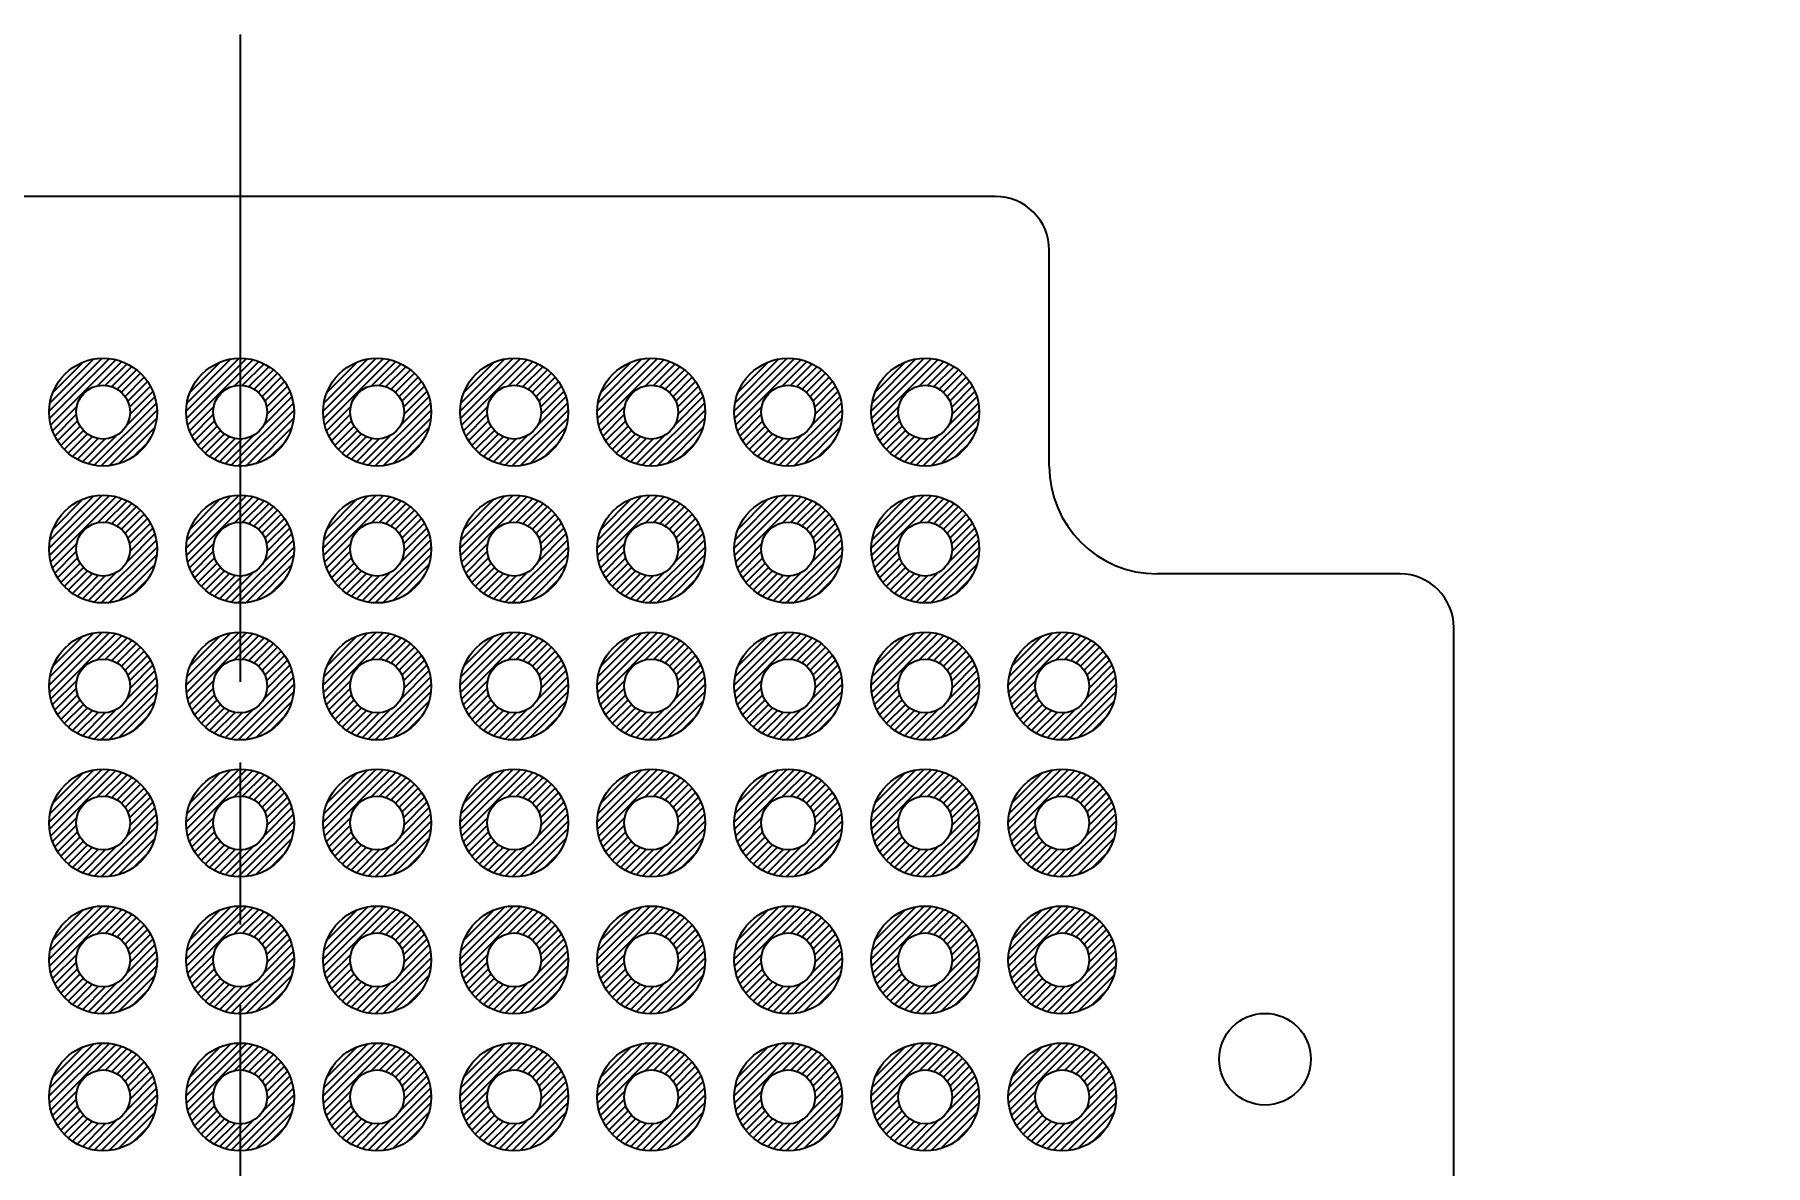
# Model space of a CAD drawing. Header units: millimetres. Extents: x 0 to 403, y 0 to 280.
# Drawn here: x 292.49 to 324.57, y 170.37 to 191.34 of the extents above; entities that cross this region are included whole.
import ezdxf

# ---------------------------------------------------------------- set-up
doc = ezdxf.new("R2010")
doc.units = ezdxf.units.MM
doc.linetypes.add('AM_ISO08W050', pattern=[18, 12, -1.5, 3, -1.5])
for name, color, linetype, lineweight in [('AM_5', 3, 'Continuous', 25), ('AM_7', 4, 'AM_ISO08W050', 25), ('AM_8', 1, 'Continuous', 25), ('はんだ', 8, 'Continuous', 25), ('基板', 3, 'Continuous', 25)]:
    doc.layers.add(name, color=color, linetype=linetype, lineweight=lineweight)
doc.styles.get("Standard").update_dxf_attribs({"font": 'ISOCP.SHX', "bigfont": 'EXTFONT.SHX'})
doc.dimstyles.new('AM_ISO$2', dxfattribs={"dimtxt": 3.5, "dimasz": 2.5, "dimexe": 1, "dimexo": 1, "dimgap": 1.5, "dimtad": 1, "dimdsep": 46, "dimtxsty": 'Standard', "dimblk": 'OPEN30', "dimcen": 0, "dimclrd": 3, "dimclre": 3, "dimclrt": 2, "dimadec": 0, "dimazin": 2, "dimtp": 0.1, "dimtm": 0.1, "dimtfac": 0.71, "dimtmove": 0, "dimatfit": 3, "dimldrblk": 'OPEN30', "dimfxl": 0, "dimlwd": -1, "dimlwe": -1, "dimarcsym": 0})

# ---------------------------------------------------------------- blocks, each defined once
blk = doc.blocks.new('_Open30')
at = {"color": 0, "linetype": 'ByBlock', "lineweight": -2}
for p, q in [((-1, 0.268), (0, 0)), ((0, 0), (-1, -0.268)), ((0, 0), (-1, 0))]:
    blk.add_line(p, q, dxfattribs=at)
blk = doc.blocks.new('*D44')
at = {"layer": 'AM_5', "color": 3, "transparency": 16777216}
for p, q in [((285.298, 93.787), (279.972, 84.562)), ((296.298, 90.339), (296.298, 80.188))]:
    blk.add_line(p, q, dxfattribs=at)
blk.add_arc((296.298, 112.839), 31.651, 244.5267, 265.4733, dxfattribs=at)
at = {"layer": 'Defpoints', "color": 0, "transparency": 16777216}
for p in [(296.298, 191.339), (306.798, 131.026), (285.798, 94.653), (296.298, 91.339), (285.472, 83.097)]:
    blk.add_point(p, dxfattribs=at)
at = {"layer": 'AM_5', "color": 3, "transparency": 16777216, "xscale": 2.5, "yscale": 2.5, "zscale": 2.5}
for p, rotation in [((280.472, 85.428), 152.2633505582303), ((296.298, 81.188), 357.7366494417697)]:
    blk.add_blockref('_Open30', p, dxfattribs=dict(at, rotation=rotation))
at = {"layer": 'AM_5', "color": 2, "transparency": 16777216, "insert": (288.947, 85.406), "char_height": 3.5, "attachment_point": 5, "rotation": 345}
blk.add_mtext('30°', dxfattribs=at)
blk = doc.blocks.new('*D45')
at = {"layer": 'AM_5', "color": 3, "transparency": 16777216}
for p, q in [((303.917, 108.44), (324.575, 96.514)), ((296.298, 90.339), (296.298, 80.188))]:
    blk.add_line(p, q, dxfattribs=at)
blk.add_arc((296.298, 112.839), 31.651, 274.5267, 325.4733, dxfattribs=at)
at = {"layer": 'Defpoints', "color": 0, "transparency": 16777216}
for p in [(296.298, 191.339), (296.298, 112.839), (303.051, 108.94), (296.298, 91.339), (307.123, 83.097)]:
    blk.add_point(p, dxfattribs=at)
at = {"layer": 'AM_5', "color": 3, "transparency": 16777216, "xscale": 2.5, "yscale": 2.5, "zscale": 2.5}
for p, rotation in [((323.709, 97.014), 57.73664944178634), ((296.298, 81.188), 182.2633505582303)]:
    blk.add_blockref('_Open30', p, dxfattribs=dict(at, rotation=rotation))
at = {"layer": 'AM_5', "color": 2, "transparency": 16777216, "insert": (310.498, 88.243), "char_height": 3.5, "attachment_point": 5, "rotation": 30}
blk.add_mtext('60°', dxfattribs=at)

msp = doc.modelspace()

# ---------------------------------------------------------------- hatches: boundary and pattern name
at = {"layer": 'AM_8'}
h = msp.add_hatch(dxfattribs=at)
h.set_pattern_fill('_U', color=8, scale=0.1, angle=45, style=0, pattern_type=0)
h.set_pattern_definition([(45, (212.40028, 13.34741), (-0.07071068, 0.07071068), [])])
edge = h.paths.add_edge_path()
edge.add_arc((293.758, 184.339), 1, 191.4592, 474.2062)
edge.add_arc((293.758, 184.339), 1, 114.2062, 191.4592)
edge = h.paths.add_edge_path(flags=16)
edge.add_arc((293.758, 184.339), 0.5, -245.7938, 11.4592, ccw=False)
edge.add_arc((293.758, 184.339), 0.5, 11.4592, 114.2062, ccw=False)
h = msp.add_hatch(dxfattribs=at)
h.set_pattern_fill('_U', color=8, scale=0.1, angle=45, style=0, pattern_type=0)
h.set_pattern_definition([(45, (214.94028, 13.34741), (-0.07071068, 0.07071068), [])])
edge = h.paths.add_edge_path()
edge.add_arc((296.298, 184.339), 1, 191.4592, 474.2062)
edge.add_arc((296.298, 184.339), 1, 114.2062, 191.4592)
edge = h.paths.add_edge_path(flags=16)
edge.add_arc((296.298, 184.339), 0.5, -245.7938, 11.4592, ccw=False)
edge.add_arc((296.298, 184.339), 0.5, 11.4592, 114.2062, ccw=False)
h = msp.add_hatch(dxfattribs=at)
h.set_pattern_fill('_U', color=8, scale=0.1, angle=45, style=0, pattern_type=0)
h.set_pattern_definition([(45, (217.48028, 13.34741), (-0.07071068, 0.07071068), [])])
edge = h.paths.add_edge_path()
edge.add_arc((298.838, 184.339), 1, 191.4592, 474.2062)
edge.add_arc((298.838, 184.339), 1, 114.2062, 191.4592)
edge = h.paths.add_edge_path(flags=16)
edge.add_arc((298.838, 184.339), 0.5, -245.7938, 11.4592, ccw=False)
edge.add_arc((298.838, 184.339), 0.5, 11.4592, 114.2062, ccw=False)
h = msp.add_hatch(dxfattribs=at)
h.set_pattern_fill('_U', color=8, scale=0.1, angle=45, style=0, pattern_type=0)
h.set_pattern_definition([(45, (220.02028, 13.34741), (-0.07071068, 0.07071068), [])])
edge = h.paths.add_edge_path()
edge.add_arc((301.378, 184.339), 1, 191.4592, 474.2062)
edge.add_arc((301.378, 184.339), 1, 114.2062, 191.4592)
edge = h.paths.add_edge_path(flags=16)
edge.add_arc((301.378, 184.339), 0.5, -245.7938, 11.4592, ccw=False)
edge.add_arc((301.378, 184.339), 0.5, 11.4592, 114.2062, ccw=False)
h = msp.add_hatch(dxfattribs=at)
h.set_pattern_fill('_U', color=8, scale=0.1, angle=45, style=0, pattern_type=0)
h.set_pattern_definition([(45, (222.56028, 13.34741), (-0.07071068, 0.07071068), [])])
edge = h.paths.add_edge_path()
edge.add_arc((303.918, 184.339), 1, 191.4592, 474.2062)
edge.add_arc((303.918, 184.339), 1, 114.2062, 191.4592)
edge = h.paths.add_edge_path(flags=16)
edge.add_arc((303.918, 184.339), 0.5, -245.7938, 11.4592, ccw=False)
edge.add_arc((303.918, 184.339), 0.5, 11.4592, 114.2062, ccw=False)
h = msp.add_hatch(dxfattribs=at)
h.set_pattern_fill('_U', color=8, scale=0.1, angle=45, style=0, pattern_type=0)
h.set_pattern_definition([(45, (225.10028, 13.34741), (-0.07071068, 0.07071068), [])])
edge = h.paths.add_edge_path()
edge.add_arc((306.458, 184.339), 1, 191.4592, 474.2062)
edge.add_arc((306.458, 184.339), 1, 114.2062, 191.4592)
edge = h.paths.add_edge_path(flags=16)
edge.add_arc((306.458, 184.339), 0.5, -245.7938, 11.4592, ccw=False)
edge.add_arc((306.458, 184.339), 0.5, 11.4592, 114.2062, ccw=False)
h = msp.add_hatch(dxfattribs=at)
h.set_pattern_fill('_U', color=8, scale=0.1, angle=45, style=0, pattern_type=0)
h.set_pattern_definition([(45, (227.64028, 13.34741), (-0.07071068, 0.07071068), [])])
edge = h.paths.add_edge_path()
edge.add_arc((308.998, 184.339), 1, 191.4592, 474.2062)
edge.add_arc((308.998, 184.339), 1, 114.2062, 191.4592)
edge = h.paths.add_edge_path(flags=16)
edge.add_arc((308.998, 184.339), 0.5, -245.7938, 11.4592, ccw=False)
edge.add_arc((308.998, 184.339), 0.5, 11.4592, 114.2062, ccw=False)
h = msp.add_hatch(dxfattribs=at)
h.set_pattern_fill('_U', color=8, scale=0.1, angle=45, style=0, pattern_type=0)
h.set_pattern_definition([(45, (212.40028, 10.80741), (-0.07071068, 0.07071068), [])])
edge = h.paths.add_edge_path()
edge.add_arc((293.758, 181.799), 1, 191.4592, 474.2062)
edge.add_arc((293.758, 181.799), 1, 114.2062, 191.4592)
edge = h.paths.add_edge_path(flags=16)
edge.add_arc((293.758, 181.799), 0.5, -245.7938, 11.4592, ccw=False)
edge.add_arc((293.758, 181.799), 0.5, 11.4592, 114.2062, ccw=False)
h = msp.add_hatch(dxfattribs=at)
h.set_pattern_fill('_U', color=8, scale=0.1, angle=45, style=0, pattern_type=0)
h.set_pattern_definition([(45, (214.94028, 10.80741), (-0.07071068, 0.07071068), [])])
edge = h.paths.add_edge_path()
edge.add_arc((296.298, 181.799), 1, 191.4592, 474.2062)
edge.add_arc((296.298, 181.799), 1, 114.2062, 191.4592)
edge = h.paths.add_edge_path(flags=16)
edge.add_arc((296.298, 181.799), 0.5, -245.7938, 11.4592, ccw=False)
edge.add_arc((296.298, 181.799), 0.5, 11.4592, 114.2062, ccw=False)
h = msp.add_hatch(dxfattribs=at)
h.set_pattern_fill('_U', color=8, scale=0.1, angle=45, style=0, pattern_type=0)
h.set_pattern_definition([(45, (217.48028, 10.80741), (-0.07071068, 0.07071068), [])])
edge = h.paths.add_edge_path()
edge.add_arc((298.838, 181.799), 1, 191.4592, 474.2062)
edge.add_arc((298.838, 181.799), 1, 114.2062, 191.4592)
edge = h.paths.add_edge_path(flags=16)
edge.add_arc((298.838, 181.799), 0.5, -245.7938, 11.4592, ccw=False)
edge.add_arc((298.838, 181.799), 0.5, 11.4592, 114.2062, ccw=False)
h = msp.add_hatch(dxfattribs=at)
h.set_pattern_fill('_U', color=8, scale=0.1, angle=45, style=0, pattern_type=0)
h.set_pattern_definition([(45, (220.02028, 10.80741), (-0.07071068, 0.07071068), [])])
edge = h.paths.add_edge_path()
edge.add_arc((301.378, 181.799), 1, 191.4592, 474.2062)
edge.add_arc((301.378, 181.799), 1, 114.2062, 191.4592)
edge = h.paths.add_edge_path(flags=16)
edge.add_arc((301.378, 181.799), 0.5, -245.7938, 11.4592, ccw=False)
edge.add_arc((301.378, 181.799), 0.5, 11.4592, 114.2062, ccw=False)
h = msp.add_hatch(dxfattribs=at)
h.set_pattern_fill('_U', color=8, scale=0.1, angle=45, style=0, pattern_type=0)
h.set_pattern_definition([(45, (222.56028, 10.80741), (-0.07071068, 0.07071068), [])])
edge = h.paths.add_edge_path()
edge.add_arc((303.918, 181.799), 1, 191.4592, 474.2062)
edge.add_arc((303.918, 181.799), 1, 114.2062, 191.4592)
edge = h.paths.add_edge_path(flags=16)
edge.add_arc((303.918, 181.799), 0.5, -245.7938, 11.4592, ccw=False)
edge.add_arc((303.918, 181.799), 0.5, 11.4592, 114.2062, ccw=False)
h = msp.add_hatch(dxfattribs=at)
h.set_pattern_fill('_U', color=8, scale=0.1, angle=45, style=0, pattern_type=0)
h.set_pattern_definition([(45, (225.10028, 10.80741), (-0.07071068, 0.07071068), [])])
edge = h.paths.add_edge_path()
edge.add_arc((306.458, 181.799), 1, 191.4592, 474.2062)
edge.add_arc((306.458, 181.799), 1, 114.2062, 191.4592)
edge = h.paths.add_edge_path(flags=16)
edge.add_arc((306.458, 181.799), 0.5, -245.7938, 11.4592, ccw=False)
edge.add_arc((306.458, 181.799), 0.5, 11.4592, 114.2062, ccw=False)
h = msp.add_hatch(dxfattribs=at)
h.set_pattern_fill('_U', color=8, scale=0.1, angle=45, style=0, pattern_type=0)
h.set_pattern_definition([(45, (227.64028, 10.80741), (-0.07071068, 0.07071068), [])])
edge = h.paths.add_edge_path()
edge.add_arc((308.998, 181.799), 1, 191.4592, 474.2062)
edge.add_arc((308.998, 181.799), 1, 114.2062, 191.4592)
edge = h.paths.add_edge_path(flags=16)
edge.add_arc((308.998, 181.799), 0.5, -245.7938, 11.4592, ccw=False)
edge.add_arc((308.998, 181.799), 0.5, 11.4592, 114.2062, ccw=False)
h = msp.add_hatch(dxfattribs=at)
h.set_pattern_fill('_U', color=8, scale=0.1, angle=45, style=0, pattern_type=0)
h.set_pattern_definition([(45, (212.40028, 8.26741), (-0.07071068, 0.07071068), [])])
edge = h.paths.add_edge_path()
edge.add_arc((293.758, 179.259), 1, 191.4592, 474.2062)
edge.add_arc((293.758, 179.259), 1, 114.2062, 191.4592)
edge = h.paths.add_edge_path(flags=16)
edge.add_arc((293.758, 179.259), 0.5, -245.7938, 11.4592, ccw=False)
edge.add_arc((293.758, 179.259), 0.5, 11.4592, 114.2062, ccw=False)
h = msp.add_hatch(dxfattribs=at)
h.set_pattern_fill('_U', color=8, scale=0.1, angle=45, style=0, pattern_type=0)
h.set_pattern_definition([(45, (214.94028, 8.26741), (-0.07071068, 0.07071068), [])])
edge = h.paths.add_edge_path()
edge.add_arc((296.298, 179.259), 1, 191.4592, 474.2062)
edge.add_arc((296.298, 179.259), 1, 114.2062, 191.4592)
edge = h.paths.add_edge_path(flags=16)
edge.add_arc((296.298, 179.259), 0.5, -245.7938, 11.4592, ccw=False)
edge.add_arc((296.298, 179.259), 0.5, 11.4592, 114.2062, ccw=False)
h = msp.add_hatch(dxfattribs=at)
h.set_pattern_fill('_U', color=8, scale=0.1, angle=45, style=0, pattern_type=0)
h.set_pattern_definition([(45, (217.48028, 8.26741), (-0.07071068, 0.07071068), [])])
edge = h.paths.add_edge_path()
edge.add_arc((298.838, 179.259), 1, 191.4592, 474.2062)
edge.add_arc((298.838, 179.259), 1, 114.2062, 191.4592)
edge = h.paths.add_edge_path(flags=16)
edge.add_arc((298.838, 179.259), 0.5, -245.7938, 11.4592, ccw=False)
edge.add_arc((298.838, 179.259), 0.5, 11.4592, 114.2062, ccw=False)
h = msp.add_hatch(dxfattribs=at)
h.set_pattern_fill('_U', color=8, scale=0.1, angle=45, style=0, pattern_type=0)
h.set_pattern_definition([(45, (220.02028, 8.26741), (-0.07071068, 0.07071068), [])])
edge = h.paths.add_edge_path()
edge.add_arc((301.378, 179.259), 1, 191.4592, 474.2062)
edge.add_arc((301.378, 179.259), 1, 114.2062, 191.4592)
edge = h.paths.add_edge_path(flags=16)
edge.add_arc((301.378, 179.259), 0.5, -245.7938, 11.4592, ccw=False)
edge.add_arc((301.378, 179.259), 0.5, 11.4592, 114.2062, ccw=False)
h = msp.add_hatch(dxfattribs=at)
h.set_pattern_fill('_U', color=8, scale=0.1, angle=45, style=0, pattern_type=0)
h.set_pattern_definition([(45, (222.56028, 8.26741), (-0.07071068, 0.07071068), [])])
edge = h.paths.add_edge_path()
edge.add_arc((303.918, 179.259), 1, 191.4592, 474.2062)
edge.add_arc((303.918, 179.259), 1, 114.2062, 191.4592)
edge = h.paths.add_edge_path(flags=16)
edge.add_arc((303.918, 179.259), 0.5, -245.7938, 11.4592, ccw=False)
edge.add_arc((303.918, 179.259), 0.5, 11.4592, 114.2062, ccw=False)
h = msp.add_hatch(dxfattribs=at)
h.set_pattern_fill('_U', color=8, scale=0.1, angle=45, style=0, pattern_type=0)
h.set_pattern_definition([(45, (225.10028, 8.26741), (-0.07071068, 0.07071068), [])])
edge = h.paths.add_edge_path()
edge.add_arc((306.458, 179.259), 1, 191.4592, 474.2062)
edge.add_arc((306.458, 179.259), 1, 114.2062, 191.4592)
edge = h.paths.add_edge_path(flags=16)
edge.add_arc((306.458, 179.259), 0.5, -245.7938, 11.4592, ccw=False)
edge.add_arc((306.458, 179.259), 0.5, 11.4592, 114.2062, ccw=False)
h = msp.add_hatch(dxfattribs=at)
h.set_pattern_fill('_U', color=8, scale=0.1, angle=45, style=0, pattern_type=0)
h.set_pattern_definition([(45, (227.64028, 8.26741), (-0.07071068, 0.07071068), [])])
edge = h.paths.add_edge_path()
edge.add_arc((308.998, 179.259), 1, 191.4592, 474.2062)
edge.add_arc((308.998, 179.259), 1, 114.2062, 191.4592)
edge = h.paths.add_edge_path(flags=16)
edge.add_arc((308.998, 179.259), 0.5, -245.7938, 11.4592, ccw=False)
edge.add_arc((308.998, 179.259), 0.5, 11.4592, 114.2062, ccw=False)
h = msp.add_hatch(dxfattribs=at)
h.set_pattern_fill('_U', color=8, scale=0.1, angle=45, style=0, pattern_type=0)
h.set_pattern_definition([(45, (230.18028, 8.26741), (-0.07071068, 0.07071068), [])])
edge = h.paths.add_edge_path()
edge.add_arc((311.538, 179.259), 1, 191.4592, 474.2062)
edge.add_arc((311.538, 179.259), 1, 114.2062, 191.4592)
edge = h.paths.add_edge_path(flags=16)
edge.add_arc((311.538, 179.259), 0.5, -245.7938, 11.4592, ccw=False)
edge.add_arc((311.538, 179.259), 0.5, 11.4592, 114.2062, ccw=False)
h = msp.add_hatch(dxfattribs=at)
h.set_pattern_fill('_U', color=8, scale=0.1, angle=45, style=0, pattern_type=0)
h.set_pattern_definition([(45, (212.40028, 5.72741), (-0.07071068, 0.07071068), [])])
edge = h.paths.add_edge_path()
edge.add_arc((293.758, 176.719), 1, 191.4592, 474.2062)
edge.add_arc((293.758, 176.719), 1, 114.2062, 191.4592)
edge = h.paths.add_edge_path(flags=16)
edge.add_arc((293.758, 176.719), 0.5, -245.7938, 11.4592, ccw=False)
edge.add_arc((293.758, 176.719), 0.5, 11.4592, 114.2062, ccw=False)
h = msp.add_hatch(dxfattribs=at)
h.set_pattern_fill('_U', color=8, scale=0.1, angle=45, style=0, pattern_type=0)
h.set_pattern_definition([(45, (214.94028, 5.72741), (-0.07071068, 0.07071068), [])])
edge = h.paths.add_edge_path()
edge.add_arc((296.298, 176.719), 1, 191.4592, 474.2062)
edge.add_arc((296.298, 176.719), 1, 114.2062, 191.4592)
edge = h.paths.add_edge_path(flags=16)
edge.add_arc((296.298, 176.719), 0.5, -245.7938, 11.4592, ccw=False)
edge.add_arc((296.298, 176.719), 0.5, 11.4592, 114.2062, ccw=False)
h = msp.add_hatch(dxfattribs=at)
h.set_pattern_fill('_U', color=8, scale=0.1, angle=45, style=0, pattern_type=0)
h.set_pattern_definition([(45, (217.48028, 5.72741), (-0.07071068, 0.07071068), [])])
edge = h.paths.add_edge_path()
edge.add_arc((298.838, 176.719), 1, 191.4592, 474.2062)
edge.add_arc((298.838, 176.719), 1, 114.2062, 191.4592)
edge = h.paths.add_edge_path(flags=16)
edge.add_arc((298.838, 176.719), 0.5, -245.7938, 11.4592, ccw=False)
edge.add_arc((298.838, 176.719), 0.5, 11.4592, 114.2062, ccw=False)
h = msp.add_hatch(dxfattribs=at)
h.set_pattern_fill('_U', color=8, scale=0.1, angle=45, style=0, pattern_type=0)
h.set_pattern_definition([(45, (220.02028, 5.72741), (-0.07071068, 0.07071068), [])])
edge = h.paths.add_edge_path()
edge.add_arc((301.378, 176.719), 1, 191.4592, 474.2062)
edge.add_arc((301.378, 176.719), 1, 114.2062, 191.4592)
edge = h.paths.add_edge_path(flags=16)
edge.add_arc((301.378, 176.719), 0.5, -245.7938, 11.4592, ccw=False)
edge.add_arc((301.378, 176.719), 0.5, 11.4592, 114.2062, ccw=False)
h = msp.add_hatch(dxfattribs=at)
h.set_pattern_fill('_U', color=8, scale=0.1, angle=45, style=0, pattern_type=0)
h.set_pattern_definition([(45, (222.56028, 5.72741), (-0.07071068, 0.07071068), [])])
edge = h.paths.add_edge_path()
edge.add_arc((303.918, 176.719), 1, 191.4592, 474.2062)
edge.add_arc((303.918, 176.719), 1, 114.2062, 191.4592)
edge = h.paths.add_edge_path(flags=16)
edge.add_arc((303.918, 176.719), 0.5, -245.7938, 11.4592, ccw=False)
edge.add_arc((303.918, 176.719), 0.5, 11.4592, 114.2062, ccw=False)
h = msp.add_hatch(dxfattribs=at)
h.set_pattern_fill('_U', color=8, scale=0.1, angle=45, style=0, pattern_type=0)
h.set_pattern_definition([(45, (225.10028, 5.72741), (-0.07071068, 0.07071068), [])])
edge = h.paths.add_edge_path()
edge.add_arc((306.458, 176.719), 1, 191.4592, 474.2062)
edge.add_arc((306.458, 176.719), 1, 114.2062, 191.4592)
edge = h.paths.add_edge_path(flags=16)
edge.add_arc((306.458, 176.719), 0.5, -245.7938, 11.4592, ccw=False)
edge.add_arc((306.458, 176.719), 0.5, 11.4592, 114.2062, ccw=False)
h = msp.add_hatch(dxfattribs=at)
h.set_pattern_fill('_U', color=8, scale=0.1, angle=45, style=0, pattern_type=0)
h.set_pattern_definition([(45, (227.64028, 5.72741), (-0.07071068, 0.07071068), [])])
edge = h.paths.add_edge_path()
edge.add_arc((308.998, 176.719), 1, 191.4592, 474.2062)
edge.add_arc((308.998, 176.719), 1, 114.2062, 191.4592)
edge = h.paths.add_edge_path(flags=16)
edge.add_arc((308.998, 176.719), 0.5, -245.7938, 11.4592, ccw=False)
edge.add_arc((308.998, 176.719), 0.5, 11.4592, 114.2062, ccw=False)
h = msp.add_hatch(dxfattribs=at)
h.set_pattern_fill('_U', color=8, scale=0.1, angle=45, style=0, pattern_type=0)
h.set_pattern_definition([(45, (230.18028, 5.72741), (-0.07071068, 0.07071068), [])])
edge = h.paths.add_edge_path()
edge.add_arc((311.538, 176.719), 1, 191.4592, 474.2062)
edge.add_arc((311.538, 176.719), 1, 114.2062, 191.4592)
edge = h.paths.add_edge_path(flags=16)
edge.add_arc((311.538, 176.719), 0.5, -245.7938, 11.4592, ccw=False)
edge.add_arc((311.538, 176.719), 0.5, 11.4592, 114.2062, ccw=False)
h = msp.add_hatch(dxfattribs=at)
h.set_pattern_fill('_U', color=8, scale=0.1, angle=45, style=0, pattern_type=0)
h.set_pattern_definition([(45, (212.40028, 3.18741), (-0.07071068, 0.07071068), [])])
edge = h.paths.add_edge_path()
edge.add_arc((293.758, 174.179), 1, 191.4592, 474.2062)
edge.add_arc((293.758, 174.179), 1, 114.2062, 191.4592)
edge = h.paths.add_edge_path(flags=16)
edge.add_arc((293.758, 174.179), 0.5, -245.7938, 11.4592, ccw=False)
edge.add_arc((293.758, 174.179), 0.5, 11.4592, 114.2062, ccw=False)
h = msp.add_hatch(dxfattribs=at)
h.set_pattern_fill('_U', color=8, scale=0.1, angle=45, style=0, pattern_type=0)
h.set_pattern_definition([(45, (214.94028, 3.18741), (-0.07071068, 0.07071068), [])])
edge = h.paths.add_edge_path()
edge.add_arc((296.298, 174.179), 1, 191.4592, 474.2062)
edge.add_arc((296.298, 174.179), 1, 114.2062, 191.4592)
edge = h.paths.add_edge_path(flags=16)
edge.add_arc((296.298, 174.179), 0.5, -245.7938, 11.4592, ccw=False)
edge.add_arc((296.298, 174.179), 0.5, 11.4592, 114.2062, ccw=False)
h = msp.add_hatch(dxfattribs=at)
h.set_pattern_fill('_U', color=8, scale=0.1, angle=45, style=0, pattern_type=0)
h.set_pattern_definition([(45, (217.48028, 3.18741), (-0.07071068, 0.07071068), [])])
edge = h.paths.add_edge_path()
edge.add_arc((298.838, 174.179), 1, 191.4592, 474.2062)
edge.add_arc((298.838, 174.179), 1, 114.2062, 191.4592)
edge = h.paths.add_edge_path(flags=16)
edge.add_arc((298.838, 174.179), 0.5, -245.7938, 11.4592, ccw=False)
edge.add_arc((298.838, 174.179), 0.5, 11.4592, 114.2062, ccw=False)
h = msp.add_hatch(dxfattribs=at)
h.set_pattern_fill('_U', color=8, scale=0.1, angle=45, style=0, pattern_type=0)
h.set_pattern_definition([(45, (220.02028, 3.18741), (-0.07071068, 0.07071068), [])])
edge = h.paths.add_edge_path()
edge.add_arc((301.378, 174.179), 1, 191.4592, 474.2062)
edge.add_arc((301.378, 174.179), 1, 114.2062, 191.4592)
edge = h.paths.add_edge_path(flags=16)
edge.add_arc((301.378, 174.179), 0.5, -245.7938, 11.4592, ccw=False)
edge.add_arc((301.378, 174.179), 0.5, 11.4592, 114.2062, ccw=False)
h = msp.add_hatch(dxfattribs=at)
h.set_pattern_fill('_U', color=8, scale=0.1, angle=45, style=0, pattern_type=0)
h.set_pattern_definition([(45, (222.56028, 3.18741), (-0.07071068, 0.07071068), [])])
edge = h.paths.add_edge_path()
edge.add_arc((303.918, 174.179), 1, 191.4592, 474.2062)
edge.add_arc((303.918, 174.179), 1, 114.2062, 191.4592)
edge = h.paths.add_edge_path(flags=16)
edge.add_arc((303.918, 174.179), 0.5, -245.7938, 11.4592, ccw=False)
edge.add_arc((303.918, 174.179), 0.5, 11.4592, 114.2062, ccw=False)
h = msp.add_hatch(dxfattribs=at)
h.set_pattern_fill('_U', color=8, scale=0.1, angle=45, style=0, pattern_type=0)
h.set_pattern_definition([(45, (225.10028, 3.18741), (-0.07071068, 0.07071068), [])])
edge = h.paths.add_edge_path()
edge.add_arc((306.458, 174.179), 1, 191.4592, 474.2062)
edge.add_arc((306.458, 174.179), 1, 114.2062, 191.4592)
edge = h.paths.add_edge_path(flags=16)
edge.add_arc((306.458, 174.179), 0.5, -245.7938, 11.4592, ccw=False)
edge.add_arc((306.458, 174.179), 0.5, 11.4592, 114.2062, ccw=False)
h = msp.add_hatch(dxfattribs=at)
h.set_pattern_fill('_U', color=8, scale=0.1, angle=45, style=0, pattern_type=0)
h.set_pattern_definition([(45, (227.64028, 3.18741), (-0.07071068, 0.07071068), [])])
edge = h.paths.add_edge_path()
edge.add_arc((308.998, 174.179), 1, 191.4592, 474.2062)
edge.add_arc((308.998, 174.179), 1, 114.2062, 191.4592)
edge = h.paths.add_edge_path(flags=16)
edge.add_arc((308.998, 174.179), 0.5, -245.7938, 11.4592, ccw=False)
edge.add_arc((308.998, 174.179), 0.5, 11.4592, 114.2062, ccw=False)
h = msp.add_hatch(dxfattribs=at)
h.set_pattern_fill('_U', color=8, scale=0.1, angle=45, style=0, pattern_type=0)
h.set_pattern_definition([(45, (230.18028, 3.18741), (-0.07071068, 0.07071068), [])])
edge = h.paths.add_edge_path()
edge.add_arc((311.538, 174.179), 1, 191.4592, 474.2062)
edge.add_arc((311.538, 174.179), 1, 114.2062, 191.4592)
edge = h.paths.add_edge_path(flags=16)
edge.add_arc((311.538, 174.179), 0.5, -245.7938, 11.4592, ccw=False)
edge.add_arc((311.538, 174.179), 0.5, 11.4592, 114.2062, ccw=False)
h = msp.add_hatch(dxfattribs=at)
h.set_pattern_fill('_U', color=8, scale=0.1, angle=45, style=0, pattern_type=0)
h.set_pattern_definition([(45, (212.40028, 0.64741), (-0.07071068, 0.07071068), [])])
edge = h.paths.add_edge_path()
edge.add_arc((293.758, 171.639), 1, 191.4592, 474.2062)
edge.add_arc((293.758, 171.639), 1, 114.2062, 191.4592)
edge = h.paths.add_edge_path(flags=16)
edge.add_arc((293.758, 171.639), 0.5, -245.7938, 11.4592, ccw=False)
edge.add_arc((293.758, 171.639), 0.5, 11.4592, 114.2062, ccw=False)
h = msp.add_hatch(dxfattribs=at)
h.set_pattern_fill('_U', color=8, scale=0.1, angle=45, style=0, pattern_type=0)
h.set_pattern_definition([(45, (214.94028, 0.64741), (-0.07071068, 0.07071068), [])])
edge = h.paths.add_edge_path()
edge.add_arc((296.298, 171.639), 1, 191.4592, 474.2062)
edge.add_arc((296.298, 171.639), 1, 114.2062, 191.4592)
edge = h.paths.add_edge_path(flags=16)
edge.add_arc((296.298, 171.639), 0.5, -245.7938, 11.4592, ccw=False)
edge.add_arc((296.298, 171.639), 0.5, 11.4592, 114.2062, ccw=False)
h = msp.add_hatch(dxfattribs=at)
h.set_pattern_fill('_U', color=8, scale=0.1, angle=45, style=0, pattern_type=0)
h.set_pattern_definition([(45, (217.48028, 0.64741), (-0.07071068, 0.07071068), [])])
edge = h.paths.add_edge_path()
edge.add_arc((298.838, 171.639), 1, 191.4592, 474.2062)
edge.add_arc((298.838, 171.639), 1, 114.2062, 191.4592)
edge = h.paths.add_edge_path(flags=16)
edge.add_arc((298.838, 171.639), 0.5, -245.7938, 11.4592, ccw=False)
edge.add_arc((298.838, 171.639), 0.5, 11.4592, 114.2062, ccw=False)
h = msp.add_hatch(dxfattribs=at)
h.set_pattern_fill('_U', color=8, scale=0.1, angle=45, style=0, pattern_type=0)
h.set_pattern_definition([(45, (220.02028, 0.64741), (-0.07071068, 0.07071068), [])])
edge = h.paths.add_edge_path()
edge.add_arc((301.378, 171.639), 1, 191.4592, 474.2062)
edge.add_arc((301.378, 171.639), 1, 114.2062, 191.4592)
edge = h.paths.add_edge_path(flags=16)
edge.add_arc((301.378, 171.639), 0.5, -245.7938, 11.4592, ccw=False)
edge.add_arc((301.378, 171.639), 0.5, 11.4592, 114.2062, ccw=False)
h = msp.add_hatch(dxfattribs=at)
h.set_pattern_fill('_U', color=8, scale=0.1, angle=45, style=0, pattern_type=0)
h.set_pattern_definition([(45, (222.56028, 0.64741), (-0.07071068, 0.07071068), [])])
edge = h.paths.add_edge_path()
edge.add_arc((303.918, 171.639), 1, 191.4592, 474.2062)
edge.add_arc((303.918, 171.639), 1, 114.2062, 191.4592)
edge = h.paths.add_edge_path(flags=16)
edge.add_arc((303.918, 171.639), 0.5, -245.7938, 11.4592, ccw=False)
edge.add_arc((303.918, 171.639), 0.5, 11.4592, 114.2062, ccw=False)
h = msp.add_hatch(dxfattribs=at)
h.set_pattern_fill('_U', color=8, scale=0.1, angle=45, style=0, pattern_type=0)
h.set_pattern_definition([(45, (225.10028, 0.64741), (-0.07071068, 0.07071068), [])])
edge = h.paths.add_edge_path()
edge.add_arc((306.458, 171.639), 1, 191.4592, 474.2062)
edge.add_arc((306.458, 171.639), 1, 114.2062, 191.4592)
edge = h.paths.add_edge_path(flags=16)
edge.add_arc((306.458, 171.639), 0.5, -245.7938, 11.4592, ccw=False)
edge.add_arc((306.458, 171.639), 0.5, 11.4592, 114.2062, ccw=False)
h = msp.add_hatch(dxfattribs=at)
h.set_pattern_fill('_U', color=8, scale=0.1, angle=45, style=0, pattern_type=0)
h.set_pattern_definition([(45, (227.64028, 0.64741), (-0.07071068, 0.07071068), [])])
edge = h.paths.add_edge_path()
edge.add_arc((308.998, 171.639), 1, 191.4592, 474.2062)
edge.add_arc((308.998, 171.639), 1, 114.2062, 191.4592)
edge = h.paths.add_edge_path(flags=16)
edge.add_arc((308.998, 171.639), 0.5, -245.7938, 11.4592, ccw=False)
edge.add_arc((308.998, 171.639), 0.5, 11.4592, 114.2062, ccw=False)
h = msp.add_hatch(dxfattribs=at)
h.set_pattern_fill('_U', color=8, scale=0.1, angle=45, style=0, pattern_type=0)
h.set_pattern_definition([(45, (230.18028, 0.64741), (-0.07071068, 0.07071068), [])])
edge = h.paths.add_edge_path()
edge.add_arc((311.538, 171.639), 1, 191.4592, 474.2062)
edge.add_arc((311.538, 171.639), 1, 114.2062, 191.4592)
edge = h.paths.add_edge_path(flags=16)
edge.add_arc((311.538, 171.639), 0.5, -245.7938, 11.4592, ccw=False)
edge.add_arc((311.538, 171.639), 0.5, 11.4592, 114.2062, ccw=False)

# ---------------------------------------------------------------- linework, layer by layer
at = {"layer": 'AM_7'}
msp.add_line((296.298, 191.339), (296.298, 91.339), dxfattribs=at)
at = {"layer": 'はんだ'}
for centre in [(293.758, 184.339), (296.298, 184.339), (298.838, 184.339), (301.378, 184.339), (303.918, 184.339), (306.458, 184.339), (308.998, 184.339), (293.758, 181.799), (296.298, 181.799), (298.838, 181.799), (301.378, 181.799), (303.918, 181.799), (306.458, 181.799), (308.998, 181.799), (293.758, 179.259), (296.298, 179.259), (298.838, 179.259), (301.378, 179.259), (303.918, 179.259), (306.458, 179.259), (308.998, 179.259), (311.538, 179.259), (293.758, 176.719), (296.298, 176.719), (298.838, 176.719), (301.378, 176.719), (303.918, 176.719), (306.458, 176.719), (308.998, 176.719), (311.538, 176.719), (293.758, 174.179), (296.298, 174.179), (298.838, 174.179), (301.378, 174.179), (303.918, 174.179), (306.458, 174.179), (308.998, 174.179), (311.538, 174.179), (293.758, 171.639), (296.298, 171.639), (298.838, 171.639), (301.378, 171.639), (303.918, 171.639), (306.458, 171.639), (308.998, 171.639), (311.538, 171.639)]:
    msp.add_circle(centre, 1, dxfattribs=at)
at = {"layer": '基板'}
for p, q in [((310.298, 188.339), (282.298, 188.339)), ((311.298, 183.339), (311.298, 187.339)), ((317.798, 181.339), (313.298, 181.339)), ((318.798, 102.339), (318.798, 180.339))]:
    msp.add_line(p, q, dxfattribs=at)
for centre, radius in [((293.758, 184.339), 0.5), ((296.298, 184.339), 0.5), ((298.838, 184.339), 0.5), ((301.378, 184.339), 0.5), ((303.918, 184.339), 0.5), ((306.458, 184.339), 0.5), ((308.998, 184.339), 0.5), ((293.758, 181.799), 0.5), ((296.298, 181.799), 0.5), ((298.838, 181.799), 0.5), ((301.378, 181.799), 0.5), ((303.918, 181.799), 0.5), ((306.458, 181.799), 0.5), ((308.998, 181.799), 0.5), ((293.758, 179.259), 0.5), ((296.298, 179.259), 0.5), ((298.838, 179.259), 0.5), ((301.378, 179.259), 0.5), ((303.918, 179.259), 0.5), ((306.458, 179.259), 0.5), ((308.998, 179.259), 0.5), ((311.538, 179.259), 0.5), ((293.758, 176.719), 0.5), ((296.298, 176.719), 0.5), ((298.838, 176.719), 0.5), ((301.378, 176.719), 0.5), ((303.918, 176.719), 0.5), ((306.458, 176.719), 0.5), ((308.998, 176.719), 0.5), ((311.538, 176.719), 0.5), ((293.758, 174.179), 0.5), ((296.298, 174.179), 0.5), ((298.838, 174.179), 0.5), ((301.378, 174.179), 0.5), ((303.918, 174.179), 0.5), ((306.458, 174.179), 0.5), ((308.998, 174.179), 0.5), ((311.538, 174.179), 0.5), ((315.298, 172.339), 0.85), ((293.758, 171.639), 0.5), ((296.298, 171.639), 0.5), ((298.838, 171.639), 0.5), ((301.378, 171.639), 0.5), ((303.918, 171.639), 0.5), ((306.458, 171.639), 0.5), ((308.998, 171.639), 0.5), ((311.538, 171.639), 0.5)]:
    msp.add_circle(centre, radius, dxfattribs=at)
for centre, radius, start, end in [((310.298, 187.339), 1, 0, 90), ((313.298, 183.339), 2, 180, 270), ((317.798, 180.339), 1, 0, 90)]:
    msp.add_arc(centre, radius, start, end, dxfattribs=at)

# ---------------------------------------------------------------- dimensions: what is measured, and where the dimension line sits
at = {"layer": 'AM_5'}
dim = msp.add_angular_dim_2l(base=(285.472, 83.097), line1=((306.798, 131.026), (285.798, 94.653)), line2=((296.298, 191.339), (296.298, 91.339)), dimstyle='AM_ISO$2', override={"dimpost": ''}, dxfattribs=at)
dim.commit()
dim.dimension.update_dxf_attribs({"geometry": '*D44', "text_midpoint": (288.947, 85.406)})
dim = msp.add_angular_dim_2l(base=(307.123, 83.097), line1=((296.298, 191.339), (296.298, 91.339)), line2=((296.298, 112.839), (303.051, 108.94)), dimstyle='AM_ISO$2', dxfattribs=at)
dim.commit()
dim.dimension.update_dxf_attribs({"geometry": '*D45', "text_midpoint": (310.498, 88.243)})

doc.saveas('drawing.dxf')
